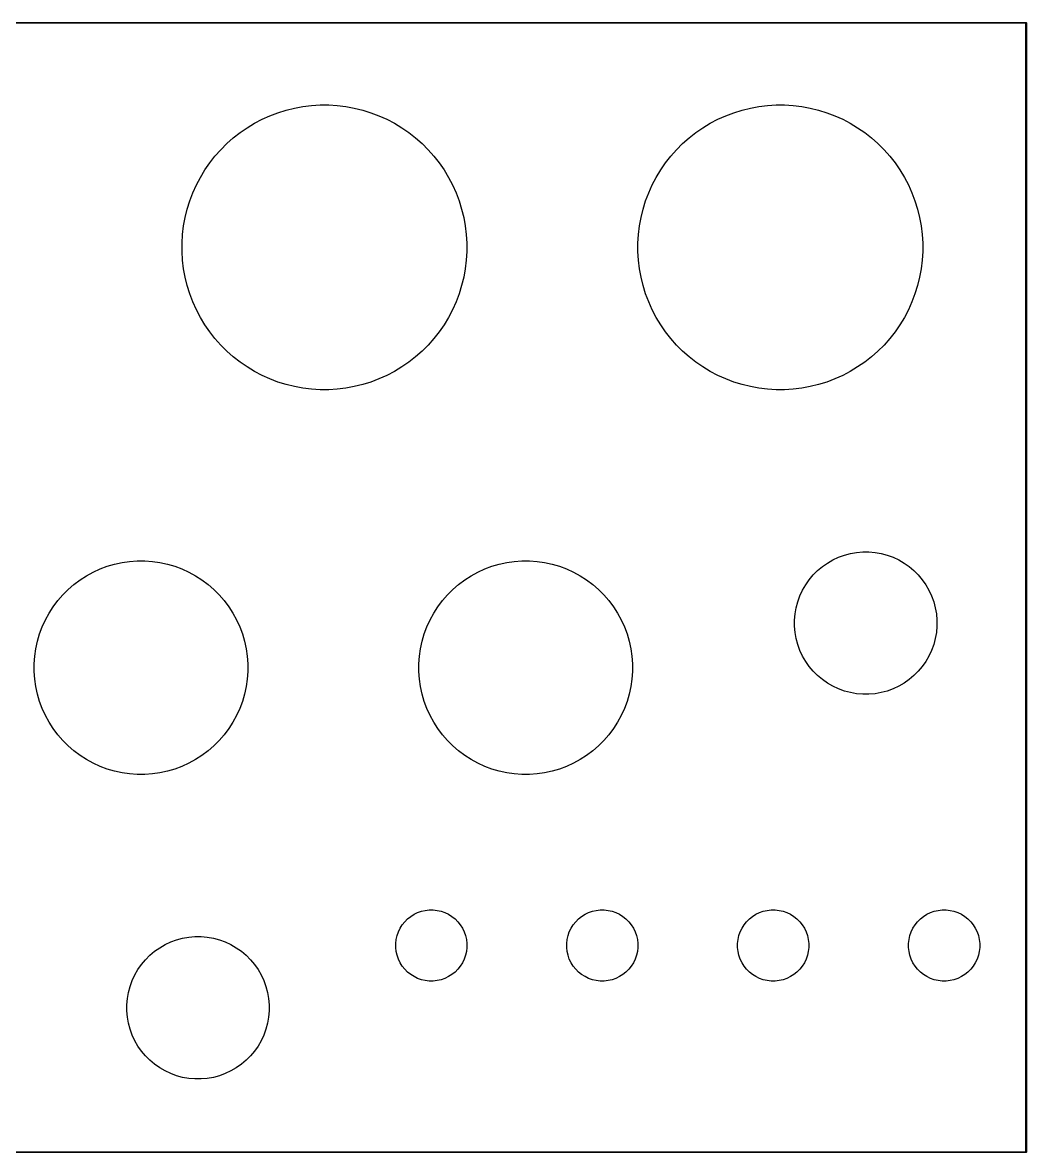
# Model space of a CAD drawing. Header units: millimetres. Extents: x 35 to 165, y -140 to -60.
# Drawn here: x 94.8 to 165.3, y -139.7 to -60.3 of the extents above; entities that cross this region are included whole.
import ezdxf

# ---------------------------------------------------------------- set-up
doc = ezdxf.new("R2010")
doc.units = ezdxf.units.MM
doc.layers.add('B.Mask', color=4, linetype='CONTINUOUS', true_color=0x02ffee)
doc.layers.add('Edge.Cuts', color=254, linetype='CONTINUOUS', true_color=0xd0d2cd)

msp = doc.modelspace()

# ---------------------------------------------------------------- linework, layer by layer
at = {"layer": 'B.Mask', "linetype": 'CONTINUOUS'}
for p, q in [((112.737972, -66.672002), (113.314681, -66.492292)), ((113.314681, -66.492292), (113.901189, -66.347731)), ((113.901189, -66.347731), (114.495355, -66.238846)), ((114.495355, -66.238846), (115.095011, -66.166034)), ((115.095011, -66.166034), (115.69797, -66.129562)), ((115.69797, -66.129562), (116.30203, -66.129562)), ((116.30203, -66.129562), (116.904989, -66.166034)), ((116.904989, -66.166034), (117.504645, -66.238846)), ((117.504645, -66.238846), (118.098811, -66.347731)), ((118.098811, -66.347731), (118.685319, -66.492292)), ((118.685319, -66.492292), (119.262028, -66.672002)), ((144.737972, -66.672002), (145.314681, -66.492292)), ((145.314681, -66.492292), (145.901189, -66.347731)), ((145.901189, -66.347731), (146.495355, -66.238846)), ((146.495355, -66.238846), (147.095011, -66.166034)), ((147.095011, -66.166034), (147.69797, -66.129562)), ((147.69797, -66.129562), (148.30203, -66.129562)), ((148.30203, -66.129562), (148.904989, -66.166034)), ((148.904989, -66.166034), (149.504645, -66.238846)), ((149.504645, -66.238846), (150.098811, -66.347731)), ((150.098811, -66.347731), (150.685319, -66.492292)), ((150.685319, -66.492292), (151.262028, -66.672002)), ((111.087454, -67.41484), (111.622323, -67.134119)), ((111.622323, -67.134119), (112.173166, -66.886205)), ((112.173166, -66.886205), (112.737972, -66.672002)), ((119.262028, -66.672002), (119.826834, -66.886205)), ((119.826834, -66.886205), (120.377677, -67.134119)), ((120.377677, -67.134119), (120.912546, -67.41484)), ((143.087454, -67.41484), (143.622323, -67.134119)), ((143.622323, -67.134119), (144.173166, -66.886205)), ((144.173166, -66.886205), (144.737972, -66.672002)), ((151.262028, -66.672002), (151.826834, -66.886205)), ((151.826834, -66.886205), (152.377677, -67.134119)), ((152.377677, -67.134119), (152.912546, -67.41484)), ((109.597872, -68.443024), (110.073378, -68.070489)), ((110.073378, -68.070489), (110.57051, -67.727343)), ((110.57051, -67.727343), (111.087454, -67.41484)), ((120.912546, -67.41484), (121.42949, -67.727343)), ((121.42949, -67.727343), (121.926622, -68.070489)), ((121.926622, -68.070489), (122.402128, -68.443024)), ((141.597872, -68.443024), (142.073378, -68.070489)), ((142.073378, -68.070489), (142.57051, -67.727343)), ((142.57051, -67.727343), (143.087454, -67.41484)), ((152.912546, -67.41484), (153.42949, -67.727343)), ((153.42949, -67.727343), (153.926622, -68.070489)), ((153.926622, -68.070489), (154.402128, -68.443024)), ((108.71859, -69.270726), (109.145726, -68.84359)), ((109.145726, -68.84359), (109.597872, -68.443024)), ((122.402128, -68.443024), (122.854274, -68.84359)), ((122.854274, -68.84359), (123.28141, -69.270726)), ((140.71859, -69.270726), (141.145726, -68.84359)), ((141.145726, -68.84359), (141.597872, -68.443024)), ((154.402128, -68.443024), (154.854274, -68.84359)), ((154.854274, -68.84359), (155.28141, -69.270726)), ((107.945489, -70.198378), (108.318024, -69.722872)), ((108.318024, -69.722872), (108.71859, -69.270726)), ((123.28141, -69.270726), (123.681976, -69.722872)), ((123.681976, -69.722872), (124.054511, -70.198378)), ((139.945489, -70.198378), (140.318024, -69.722872)), ((140.318024, -69.722872), (140.71859, -69.270726)), ((155.28141, -69.270726), (155.681976, -69.722872)), ((155.681976, -69.722872), (156.054511, -70.198378)), ((107.602343, -70.69551), (107.945489, -70.198378)), ((124.054511, -70.198378), (124.397657, -70.69551)), ((139.602343, -70.69551), (139.945489, -70.198378)), ((156.054511, -70.198378), (156.397657, -70.69551)), ((107.009119, -71.747323), (107.28984, -71.212454)), ((107.28984, -71.212454), (107.602343, -70.69551)), ((124.397657, -70.69551), (124.71016, -71.212454)), ((124.71016, -71.212454), (124.990881, -71.747323)), ((139.009119, -71.747323), (139.28984, -71.212454)), ((139.28984, -71.212454), (139.602343, -70.69551)), ((156.397657, -70.69551), (156.71016, -71.212454)), ((156.71016, -71.212454), (156.990881, -71.747323)), ((106.761205, -72.298166), (107.009119, -71.747323)), ((124.990881, -71.747323), (125.238795, -72.298166)), ((138.761205, -72.298166), (139.009119, -71.747323)), ((156.990881, -71.747323), (157.238795, -72.298166)), ((106.367292, -73.439681), (106.547002, -72.862972)), ((106.547002, -72.862972), (106.761205, -72.298166)), ((125.238795, -72.298166), (125.452998, -72.862972)), ((125.452998, -72.862972), (125.632708, -73.439681)), ((138.367292, -73.439681), (138.547002, -72.862972)), ((138.547002, -72.862972), (138.761205, -72.298166)), ((157.238795, -72.298166), (157.452998, -72.862972)), ((157.452998, -72.862972), (157.632708, -73.439681)), ((106.222731, -74.026189), (106.367292, -73.439681)), ((125.632708, -73.439681), (125.777269, -74.026189)), ((138.222731, -74.026189), (138.367292, -73.439681)), ((157.632708, -73.439681), (157.777269, -74.026189)), ((106.113846, -74.620355), (106.222731, -74.026189)), ((125.777269, -74.026189), (125.886154, -74.620355)), ((138.113846, -74.620355), (138.222731, -74.026189)), ((157.777269, -74.026189), (157.886154, -74.620355)), ((106.004562, -75.82297), (106.041034, -75.220011)), ((106.041034, -75.220011), (106.113846, -74.620355)), ((125.886154, -74.620355), (125.958966, -75.220011)), ((125.958966, -75.220011), (125.995438, -75.82297)), ((138.004562, -75.82297), (138.041034, -75.220011)), ((138.041034, -75.220011), (138.113846, -74.620355)), ((157.886154, -74.620355), (157.958966, -75.220011)), ((157.958966, -75.220011), (157.995438, -75.82297)), ((106.004562, -76.42703), (106.004562, -75.82297)), ((125.995438, -75.82297), (125.995438, -76.42703)), ((138.004562, -76.42703), (138.004562, -75.82297)), ((157.995438, -75.82297), (157.995438, -76.42703)), ((106.041034, -77.029989), (106.004562, -76.42703)), ((125.995438, -76.42703), (125.958966, -77.029989)), ((138.041034, -77.029989), (138.004562, -76.42703)), ((157.995438, -76.42703), (157.958966, -77.029989)), ((106.113846, -77.629645), (106.041034, -77.029989)), ((106.222731, -78.223811), (106.113846, -77.629645)), ((125.886154, -77.629645), (125.777269, -78.223811)), ((125.958966, -77.029989), (125.886154, -77.629645)), ((138.113846, -77.629645), (138.041034, -77.029989)), ((138.222731, -78.223811), (138.113846, -77.629645)), ((157.886154, -77.629645), (157.777269, -78.223811)), ((157.958966, -77.029989), (157.886154, -77.629645)), ((106.367292, -78.810319), (106.222731, -78.223811)), ((125.777269, -78.223811), (125.632708, -78.810319)), ((138.367292, -78.810319), (138.222731, -78.223811)), ((157.777269, -78.223811), (157.632708, -78.810319)), ((106.547002, -79.387028), (106.367292, -78.810319)), ((125.632708, -78.810319), (125.452998, -79.387028)), ((138.547002, -79.387028), (138.367292, -78.810319)), ((157.632708, -78.810319), (157.452998, -79.387028)), ((106.761205, -79.951834), (106.547002, -79.387028)), ((107.009119, -80.502677), (106.761205, -79.951834)), ((125.238795, -79.951834), (124.990881, -80.502677)), ((125.452998, -79.387028), (125.238795, -79.951834)), ((138.761205, -79.951834), (138.547002, -79.387028)), ((139.009119, -80.502677), (138.761205, -79.951834)), ((157.238795, -79.951834), (156.990881, -80.502677)), ((157.452998, -79.387028), (157.238795, -79.951834)), ((107.28984, -81.037546), (107.009119, -80.502677)), ((124.990881, -80.502677), (124.71016, -81.037546)), ((139.28984, -81.037546), (139.009119, -80.502677)), ((156.990881, -80.502677), (156.71016, -81.037546)), ((107.602343, -81.55449), (107.28984, -81.037546)), ((107.945489, -82.051622), (107.602343, -81.55449)), ((124.397657, -81.55449), (124.054511, -82.051622)), ((124.71016, -81.037546), (124.397657, -81.55449)), ((139.602343, -81.55449), (139.28984, -81.037546)), ((139.945489, -82.051622), (139.602343, -81.55449)), ((156.397657, -81.55449), (156.054511, -82.051622)), ((156.71016, -81.037546), (156.397657, -81.55449)), ((108.318024, -82.527128), (107.945489, -82.051622)), ((124.054511, -82.051622), (123.681976, -82.527128)), ((140.318024, -82.527128), (139.945489, -82.051622)), ((156.054511, -82.051622), (155.681976, -82.527128)), ((108.71859, -82.979274), (108.318024, -82.527128)), ((109.145726, -83.40641), (108.71859, -82.979274)), ((123.28141, -82.979274), (122.854274, -83.40641)), ((123.681976, -82.527128), (123.28141, -82.979274)), ((140.71859, -82.979274), (140.318024, -82.527128)), ((141.145726, -83.40641), (140.71859, -82.979274)), ((155.28141, -82.979274), (154.854274, -83.40641)), ((155.681976, -82.527128), (155.28141, -82.979274)), ((109.597872, -83.806976), (109.145726, -83.40641)), ((110.073378, -84.179511), (109.597872, -83.806976)), ((122.402128, -83.806976), (121.926622, -84.179511)), ((122.854274, -83.40641), (122.402128, -83.806976)), ((141.597872, -83.806976), (141.145726, -83.40641)), ((142.073378, -84.179511), (141.597872, -83.806976)), ((154.402128, -83.806976), (153.926622, -84.179511)), ((154.854274, -83.40641), (154.402128, -83.806976)), ((110.57051, -84.522657), (110.073378, -84.179511)), ((111.087454, -84.83516), (110.57051, -84.522657)), ((111.622323, -85.115881), (111.087454, -84.83516)), ((120.912546, -84.83516), (120.377677, -85.115881)), ((121.42949, -84.522657), (120.912546, -84.83516)), ((121.926622, -84.179511), (121.42949, -84.522657)), ((142.57051, -84.522657), (142.073378, -84.179511)), ((143.087454, -84.83516), (142.57051, -84.522657)), ((143.622323, -85.115881), (143.087454, -84.83516)), ((152.912546, -84.83516), (152.377677, -85.115881)), ((153.42949, -84.522657), (152.912546, -84.83516)), ((153.926622, -84.179511), (153.42949, -84.522657)), ((112.173166, -85.363795), (111.622323, -85.115881)), ((112.737972, -85.577998), (112.173166, -85.363795)), ((113.314681, -85.757708), (112.737972, -85.577998)), ((119.262028, -85.577998), (118.685319, -85.757708)), ((119.826834, -85.363795), (119.262028, -85.577998)), ((120.377677, -85.115881), (119.826834, -85.363795)), ((144.173166, -85.363795), (143.622323, -85.115881)), ((144.737972, -85.577998), (144.173166, -85.363795)), ((145.314681, -85.757708), (144.737972, -85.577998)), ((151.262028, -85.577998), (150.685319, -85.757708)), ((151.826834, -85.363795), (151.262028, -85.577998)), ((152.377677, -85.115881), (151.826834, -85.363795)), ((113.901189, -85.902269), (113.314681, -85.757708)), ((114.495355, -86.011154), (113.901189, -85.902269)), ((115.095011, -86.083966), (114.495355, -86.011154)), ((115.69797, -86.120438), (115.095011, -86.083966)), ((116.30203, -86.120438), (115.69797, -86.120438)), ((116.904989, -86.083966), (116.30203, -86.120438)), ((117.504645, -86.011154), (116.904989, -86.083966)), ((118.098811, -85.902269), (117.504645, -86.011154)), ((118.685319, -85.757708), (118.098811, -85.902269)), ((145.901189, -85.902269), (145.314681, -85.757708)), ((146.495355, -86.011154), (145.901189, -85.902269)), ((147.095011, -86.083966), (146.495355, -86.011154)), ((147.69797, -86.120438), (147.095011, -86.083966)), ((148.30203, -86.120438), (147.69797, -86.120438)), ((148.904989, -86.083966), (148.30203, -86.120438)), ((149.504645, -86.011154), (148.904989, -86.083966)), ((150.098811, -85.902269), (149.504645, -86.011154)), ((150.685319, -85.757708), (150.098811, -85.902269)), ((153.347369, -97.542776), (153.781903, -97.504759)), ((153.781903, -97.504759), (154.218097, -97.504759)), ((154.218097, -97.504759), (154.652631, -97.542776)), ((101.270201, -98.35797), (101.793351, -98.244166)), ((101.793351, -98.244166), (102.323287, -98.167973)), ((102.323287, -98.167973), (102.857307, -98.129779)), ((102.857307, -98.129779), (103.392693, -98.129779)), ((103.392693, -98.129779), (103.926713, -98.167973)), ((103.926713, -98.167973), (104.456649, -98.244166)), ((104.456649, -98.244166), (104.979799, -98.35797)), ((128.270201, -98.35797), (128.793351, -98.244166)), ((128.793351, -98.244166), (129.323287, -98.167973)), ((129.323287, -98.167973), (129.857307, -98.129779)), ((129.857307, -98.129779), (130.392693, -98.129779)), ((130.392693, -98.129779), (130.926713, -98.167973)), ((130.926713, -98.167973), (131.456649, -98.244166)), ((131.456649, -98.244166), (131.979799, -98.35797)), ((150.956193, -98.533233), (151.313502, -98.283043)), ((151.313502, -98.283043), (151.691257, -98.064946)), ((151.691257, -98.064946), (152.086583, -97.880602)), ((152.086583, -97.880602), (152.496471, -97.731415)), ((152.496471, -97.731415), (152.917802, -97.61852)), ((152.917802, -97.61852), (153.347369, -97.542776)), ((154.652631, -97.542776), (155.082198, -97.61852)), ((155.082198, -97.61852), (155.503529, -97.731415)), ((155.503529, -97.731415), (155.913417, -97.880602)), ((155.913417, -97.880602), (156.308743, -98.064946)), ((156.308743, -98.064946), (156.686498, -98.283043)), ((156.686498, -98.283043), (157.043807, -98.533233)), ((99.297975, -99.174893), (99.767871, -98.91831)), ((99.767871, -98.91831), (100.254874, -98.695904)), ((100.254874, -98.695904), (100.756503, -98.508806)), ((100.756503, -98.508806), (101.270201, -98.35797)), ((104.979799, -98.35797), (105.493497, -98.508806)), ((105.493497, -98.508806), (105.995126, -98.695904)), ((105.995126, -98.695904), (106.482129, -98.91831)), ((106.482129, -98.91831), (106.952025, -99.174893)), ((126.297975, -99.174893), (126.767871, -98.91831)), ((126.767871, -98.91831), (127.254874, -98.695904)), ((127.254874, -98.695904), (127.756503, -98.508806)), ((127.756503, -98.508806), (128.270201, -98.35797)), ((131.979799, -98.35797), (132.493497, -98.508806)), ((132.493497, -98.508806), (132.995126, -98.695904)), ((132.995126, -98.695904), (133.482129, -98.91831)), ((133.482129, -98.91831), (133.952025, -99.174893)), ((150.033233, -99.456193), (150.313613, -99.122049)), ((150.313613, -99.122049), (150.622049, -98.813613)), ((150.622049, -98.813613), (150.956193, -98.533233)), ((157.043807, -98.533233), (157.377951, -98.813613)), ((157.377951, -98.813613), (157.686387, -99.122049)), ((157.686387, -99.122049), (157.966767, -99.456193)), ((98.014365, -100.135791), (98.418982, -99.785188)), ((98.418982, -99.785188), (98.84758, -99.464344)), ((98.84758, -99.464344), (99.297975, -99.174893)), ((106.952025, -99.174893), (107.40242, -99.464344)), ((107.40242, -99.464344), (107.831018, -99.785188)), ((107.831018, -99.785188), (108.235635, -100.135791)), ((125.014365, -100.135791), (125.418982, -99.785188)), ((125.418982, -99.785188), (125.84758, -99.464344)), ((125.84758, -99.464344), (126.297975, -99.174893)), ((133.952025, -99.174893), (134.40242, -99.464344)), ((134.40242, -99.464344), (134.831018, -99.785188)), ((134.831018, -99.785188), (135.235635, -100.135791)), ((149.564946, -100.191257), (149.783043, -99.813502)), ((149.783043, -99.813502), (150.033233, -99.456193)), ((157.966767, -99.456193), (158.216957, -99.813502)), ((158.216957, -99.813502), (158.435054, -100.191257)), ((97.285188, -100.918982), (97.635791, -100.514365)), ((97.635791, -100.514365), (98.014365, -100.135791)), ((108.235635, -100.135791), (108.614209, -100.514365)), ((108.614209, -100.514365), (108.964812, -100.918982)), ((124.285188, -100.918982), (124.635791, -100.514365)), ((124.635791, -100.514365), (125.014365, -100.135791)), ((135.235635, -100.135791), (135.614209, -100.514365)), ((135.614209, -100.514365), (135.964812, -100.918982)), ((149.231415, -100.996471), (149.380602, -100.586583)), ((149.380602, -100.586583), (149.564946, -100.191257)), ((158.435054, -100.191257), (158.619398, -100.586583)), ((158.619398, -100.586583), (158.768585, -100.996471)), ((96.674893, -101.797975), (96.964344, -101.34758)), ((96.964344, -101.34758), (97.285188, -100.918982)), ((108.964812, -100.918982), (109.285656, -101.34758)), ((109.285656, -101.34758), (109.575107, -101.797975)), ((123.674893, -101.797975), (123.964344, -101.34758)), ((123.964344, -101.34758), (124.285188, -100.918982)), ((135.964812, -100.918982), (136.285656, -101.34758)), ((136.285656, -101.34758), (136.575107, -101.797975)), ((149.042776, -101.847369), (149.11852, -101.417802)), ((149.11852, -101.417802), (149.231415, -100.996471)), ((158.768585, -100.996471), (158.88148, -101.417802)), ((158.88148, -101.417802), (158.957224, -101.847369)), ((96.195904, -102.754874), (96.41831, -102.267871)), ((96.41831, -102.267871), (96.674893, -101.797975)), ((109.575107, -101.797975), (109.83169, -102.267871)), ((109.83169, -102.267871), (110.054096, -102.754874)), ((123.195904, -102.754874), (123.41831, -102.267871)), ((123.41831, -102.267871), (123.674893, -101.797975)), ((136.575107, -101.797975), (136.83169, -102.267871)), ((136.83169, -102.267871), (137.054096, -102.754874)), ((149.004759, -102.281903), (149.042776, -101.847369)), ((149.004759, -102.718097), (149.004759, -102.281903)), ((158.957224, -101.847369), (158.995241, -102.281903)), ((158.995241, -102.281903), (158.995241, -102.718097)), ((96.008806, -103.256503), (96.195904, -102.754874)), ((110.054096, -102.754874), (110.241194, -103.256503)), ((123.008806, -103.256503), (123.195904, -102.754874)), ((137.054096, -102.754874), (137.241194, -103.256503)), ((149.042776, -103.152631), (149.004759, -102.718097)), ((158.995241, -102.718097), (158.957224, -103.152631)), ((95.744166, -104.293351), (95.85797, -103.770201)), ((95.85797, -103.770201), (96.008806, -103.256503)), ((110.241194, -103.256503), (110.39203, -103.770201)), ((110.39203, -103.770201), (110.505834, -104.293351)), ((122.744166, -104.293351), (122.85797, -103.770201)), ((122.85797, -103.770201), (123.008806, -103.256503)), ((137.241194, -103.256503), (137.39203, -103.770201)), ((137.39203, -103.770201), (137.505834, -104.293351)), ((149.11852, -103.582198), (149.042776, -103.152631)), ((149.231415, -104.003529), (149.11852, -103.582198)), ((158.88148, -103.582198), (158.768585, -104.003529)), ((158.957224, -103.152631), (158.88148, -103.582198)), ((95.667973, -104.823287), (95.744166, -104.293351)), ((110.505834, -104.293351), (110.582027, -104.823287)), ((122.667973, -104.823287), (122.744166, -104.293351)), ((137.505834, -104.293351), (137.582027, -104.823287)), ((149.380602, -104.413417), (149.231415, -104.003529)), ((149.564946, -104.808743), (149.380602, -104.413417)), ((158.619398, -104.413417), (158.435054, -104.808743)), ((158.768585, -104.003529), (158.619398, -104.413417)), ((95.629779, -105.357307), (95.667973, -104.823287)), ((95.629779, -105.892693), (95.629779, -105.357307)), ((110.582027, -104.823287), (110.620221, -105.357307)), ((110.620221, -105.357307), (110.620221, -105.892693)), ((122.629779, -105.357307), (122.667973, -104.823287)), ((122.629779, -105.892693), (122.629779, -105.357307)), ((137.582027, -104.823287), (137.620221, -105.357307)), ((137.620221, -105.357307), (137.620221, -105.892693)), ((149.783043, -105.186498), (149.564946, -104.808743)), ((150.033233, -105.543807), (149.783043, -105.186498)), ((158.216957, -105.186498), (157.966767, -105.543807)), ((158.435054, -104.808743), (158.216957, -105.186498)), ((95.667973, -106.426713), (95.629779, -105.892693)), ((110.620221, -105.892693), (110.582027, -106.426713)), ((122.667973, -106.426713), (122.629779, -105.892693)), ((137.620221, -105.892693), (137.582027, -106.426713)), ((150.313613, -105.877951), (150.033233, -105.543807)), ((150.622049, -106.186387), (150.313613, -105.877951)), ((150.956193, -106.466767), (150.622049, -106.186387)), ((157.377951, -106.186387), (157.043807, -106.466767)), ((157.686387, -105.877951), (157.377951, -106.186387)), ((157.966767, -105.543807), (157.686387, -105.877951)), ((95.744166, -106.956649), (95.667973, -106.426713)), ((95.85797, -107.479799), (95.744166, -106.956649)), ((110.505834, -106.956649), (110.39203, -107.479799)), ((110.582027, -106.426713), (110.505834, -106.956649)), ((122.744166, -106.956649), (122.667973, -106.426713)), ((122.85797, -107.479799), (122.744166, -106.956649)), ((137.505834, -106.956649), (137.39203, -107.479799)), ((137.582027, -106.426713), (137.505834, -106.956649)), ((151.313502, -106.716957), (150.956193, -106.466767)), ((151.691257, -106.935054), (151.313502, -106.716957)), ((152.086583, -107.119398), (151.691257, -106.935054)), ((156.308743, -106.935054), (155.913417, -107.119398)), ((156.686498, -106.716957), (156.308743, -106.935054)), ((157.043807, -106.466767), (156.686498, -106.716957)), ((96.008806, -107.993497), (95.85797, -107.479799)), ((110.39203, -107.479799), (110.241194, -107.993497)), ((123.008806, -107.993497), (122.85797, -107.479799)), ((137.39203, -107.479799), (137.241194, -107.993497)), ((152.496471, -107.268585), (152.086583, -107.119398)), ((152.917802, -107.38148), (152.496471, -107.268585)), ((153.347369, -107.457224), (152.917802, -107.38148)), ((153.781903, -107.495241), (153.347369, -107.457224)), ((154.218097, -107.495241), (153.781903, -107.495241)), ((154.652631, -107.457224), (154.218097, -107.495241)), ((155.082198, -107.38148), (154.652631, -107.457224)), ((155.503529, -107.268585), (155.082198, -107.38148)), ((155.913417, -107.119398), (155.503529, -107.268585)), ((96.195904, -108.495126), (96.008806, -107.993497)), ((96.41831, -108.982129), (96.195904, -108.495126)), ((110.054096, -108.495126), (109.83169, -108.982129)), ((110.241194, -107.993497), (110.054096, -108.495126)), ((123.195904, -108.495126), (123.008806, -107.993497)), ((123.41831, -108.982129), (123.195904, -108.495126)), ((137.054096, -108.495126), (136.83169, -108.982129)), ((137.241194, -107.993497), (137.054096, -108.495126)), ((96.674893, -109.452025), (96.41831, -108.982129)), ((109.83169, -108.982129), (109.575107, -109.452025)), ((123.674893, -109.452025), (123.41831, -108.982129)), ((136.83169, -108.982129), (136.575107, -109.452025)), ((96.964344, -109.90242), (96.674893, -109.452025)), ((97.285188, -110.331018), (96.964344, -109.90242)), ((109.285656, -109.90242), (108.964812, -110.331018)), ((109.575107, -109.452025), (109.285656, -109.90242)), ((123.964344, -109.90242), (123.674893, -109.452025)), ((124.285188, -110.331018), (123.964344, -109.90242)), ((136.285656, -109.90242), (135.964812, -110.331018)), ((136.575107, -109.452025), (136.285656, -109.90242)), ((97.635791, -110.735635), (97.285188, -110.331018)), ((98.014365, -111.114209), (97.635791, -110.735635)), ((108.614209, -110.735635), (108.235635, -111.114209)), ((108.964812, -110.331018), (108.614209, -110.735635)), ((124.635791, -110.735635), (124.285188, -110.331018)), ((125.014365, -111.114209), (124.635791, -110.735635)), ((135.614209, -110.735635), (135.235635, -111.114209)), ((135.964812, -110.331018), (135.614209, -110.735635)), ((98.418982, -111.464812), (98.014365, -111.114209)), ((98.84758, -111.785656), (98.418982, -111.464812)), ((99.297975, -112.075107), (98.84758, -111.785656)), ((107.40242, -111.785656), (106.952025, -112.075107)), ((107.831018, -111.464812), (107.40242, -111.785656)), ((108.235635, -111.114209), (107.831018, -111.464812)), ((125.418982, -111.464812), (125.014365, -111.114209)), ((125.84758, -111.785656), (125.418982, -111.464812)), ((126.297975, -112.075107), (125.84758, -111.785656)), ((134.40242, -111.785656), (133.952025, -112.075107)), ((134.831018, -111.464812), (134.40242, -111.785656)), ((135.235635, -111.114209), (134.831018, -111.464812)), ((99.767871, -112.33169), (99.297975, -112.075107)), ((100.254874, -112.554096), (99.767871, -112.33169)), ((100.756503, -112.741194), (100.254874, -112.554096)), ((105.995126, -112.554096), (105.493497, -112.741194)), ((106.482129, -112.33169), (105.995126, -112.554096)), ((106.952025, -112.075107), (106.482129, -112.33169)), ((126.767871, -112.33169), (126.297975, -112.075107)), ((127.254874, -112.554096), (126.767871, -112.33169)), ((127.756503, -112.741194), (127.254874, -112.554096)), ((132.995126, -112.554096), (132.493497, -112.741194)), ((133.482129, -112.33169), (132.995126, -112.554096)), ((133.952025, -112.075107), (133.482129, -112.33169)), ((101.270201, -112.89203), (100.756503, -112.741194)), ((101.793351, -113.005834), (101.270201, -112.89203)), ((102.323287, -113.082027), (101.793351, -113.005834)), ((102.857307, -113.120221), (102.323287, -113.082027)), ((103.392693, -113.120221), (102.857307, -113.120221)), ((103.926713, -113.082027), (103.392693, -113.120221)), ((104.456649, -113.005834), (103.926713, -113.082027)), ((104.979799, -112.89203), (104.456649, -113.005834)), ((105.493497, -112.741194), (104.979799, -112.89203)), ((128.270201, -112.89203), (127.756503, -112.741194)), ((128.793351, -113.005834), (128.270201, -112.89203)), ((129.323287, -113.082027), (128.793351, -113.005834)), ((129.857307, -113.120221), (129.323287, -113.082027)), ((130.392693, -113.120221), (129.857307, -113.120221)), ((130.926713, -113.082027), (130.392693, -113.120221)), ((131.456649, -113.005834), (130.926713, -113.082027)), ((131.979799, -112.89203), (131.456649, -113.005834)), ((132.493497, -112.741194), (131.979799, -112.89203)), ((122.290703, -122.936941), (122.543291, -122.815301)), ((122.543291, -122.815301), (122.807911, -122.722707)), ((122.807911, -122.722707), (123.081234, -122.660322)), ((123.081234, -122.660322), (123.359824, -122.628933)), ((123.359824, -122.628933), (123.640176, -122.628933)), ((123.640176, -122.628933), (123.918766, -122.660322)), ((123.918766, -122.660322), (124.192089, -122.722707)), ((124.192089, -122.722707), (124.456709, -122.815301)), ((124.456709, -122.815301), (124.709297, -122.936941)), ((134.290703, -122.936941), (134.543291, -122.815301)), ((134.543291, -122.815301), (134.807911, -122.722707)), ((134.807911, -122.722707), (135.081234, -122.660322)), ((135.081234, -122.660322), (135.359824, -122.628933)), ((135.359824, -122.628933), (135.640176, -122.628933)), ((135.640176, -122.628933), (135.918766, -122.660322)), ((135.918766, -122.660322), (136.192089, -122.722707)), ((136.192089, -122.722707), (136.456709, -122.815301)), ((136.456709, -122.815301), (136.709297, -122.936941)), ((146.290703, -122.936941), (146.543291, -122.815301)), ((146.543291, -122.815301), (146.807911, -122.722707)), ((146.807911, -122.722707), (147.081234, -122.660322)), ((147.081234, -122.660322), (147.359824, -122.628933)), ((147.359824, -122.628933), (147.640176, -122.628933)), ((147.640176, -122.628933), (147.918766, -122.660322)), ((147.918766, -122.660322), (148.192089, -122.722707)), ((148.192089, -122.722707), (148.456709, -122.815301)), ((148.456709, -122.815301), (148.709297, -122.936941)), ((158.290703, -122.936941), (158.543291, -122.815301)), ((158.543291, -122.815301), (158.807911, -122.722707)), ((158.807911, -122.722707), (159.081234, -122.660322)), ((159.081234, -122.660322), (159.359824, -122.628933)), ((159.359824, -122.628933), (159.640176, -122.628933)), ((159.640176, -122.628933), (159.918766, -122.660322)), ((159.918766, -122.660322), (160.192089, -122.722707)), ((160.192089, -122.722707), (160.456709, -122.815301)), ((160.456709, -122.815301), (160.709297, -122.936941)), ((121.311941, -123.915703), (121.461098, -123.678322)), ((121.461098, -123.678322), (121.635895, -123.459134)), ((121.635895, -123.459134), (121.834134, -123.260895)), ((121.834134, -123.260895), (122.053322, -123.086098)), ((122.053322, -123.086098), (122.290703, -122.936941)), ((124.709297, -122.936941), (124.946678, -123.086098)), ((124.946678, -123.086098), (125.165866, -123.260895)), ((125.165866, -123.260895), (125.364105, -123.459134)), ((125.364105, -123.459134), (125.538902, -123.678322)), ((125.538902, -123.678322), (125.688059, -123.915703)), ((133.311941, -123.915703), (133.461098, -123.678322)), ((133.461098, -123.678322), (133.635895, -123.459134)), ((133.635895, -123.459134), (133.834134, -123.260895)), ((133.834134, -123.260895), (134.053322, -123.086098)), ((134.053322, -123.086098), (134.290703, -122.936941)), ((136.709297, -122.936941), (136.946678, -123.086098)), ((136.946678, -123.086098), (137.165866, -123.260895)), ((137.165866, -123.260895), (137.364105, -123.459134)), ((137.364105, -123.459134), (137.538902, -123.678322)), ((137.538902, -123.678322), (137.688059, -123.915703)), ((145.311941, -123.915703), (145.461098, -123.678322)), ((145.461098, -123.678322), (145.635895, -123.459134)), ((145.635895, -123.459134), (145.834134, -123.260895)), ((145.834134, -123.260895), (146.053322, -123.086098)), ((146.053322, -123.086098), (146.290703, -122.936941)), ((148.709297, -122.936941), (148.946678, -123.086098)), ((148.946678, -123.086098), (149.165866, -123.260895)), ((149.165866, -123.260895), (149.364105, -123.459134)), ((149.364105, -123.459134), (149.538902, -123.678322)), ((149.538902, -123.678322), (149.688059, -123.915703)), ((157.311941, -123.915703), (157.461098, -123.678322)), ((157.461098, -123.678322), (157.635895, -123.459134)), ((157.635895, -123.459134), (157.834134, -123.260895)), ((157.834134, -123.260895), (158.053322, -123.086098)), ((158.053322, -123.086098), (158.290703, -122.936941)), ((160.709297, -122.936941), (160.946678, -123.086098)), ((160.946678, -123.086098), (161.165866, -123.260895)), ((161.165866, -123.260895), (161.364105, -123.459134)), ((161.364105, -123.459134), (161.538902, -123.678322)), ((161.538902, -123.678322), (161.688059, -123.915703)), ((121.035322, -124.706234), (121.097707, -124.432911)), ((121.097707, -124.432911), (121.190301, -124.168291)), ((121.190301, -124.168291), (121.311941, -123.915703)), ((125.688059, -123.915703), (125.809699, -124.168291)), ((125.809699, -124.168291), (125.902293, -124.432911)), ((125.902293, -124.432911), (125.964678, -124.706234)), ((133.035322, -124.706234), (133.097707, -124.432911)), ((133.097707, -124.432911), (133.190301, -124.168291)), ((133.190301, -124.168291), (133.311941, -123.915703)), ((137.688059, -123.915703), (137.809699, -124.168291)), ((137.809699, -124.168291), (137.902293, -124.432911)), ((137.902293, -124.432911), (137.964678, -124.706234)), ((145.035322, -124.706234), (145.097707, -124.432911)), ((145.097707, -124.432911), (145.190301, -124.168291)), ((145.190301, -124.168291), (145.311941, -123.915703)), ((149.688059, -123.915703), (149.809699, -124.168291)), ((149.809699, -124.168291), (149.902293, -124.432911)), ((149.902293, -124.432911), (149.964678, -124.706234)), ((157.035322, -124.706234), (157.097707, -124.432911)), ((157.097707, -124.432911), (157.190301, -124.168291)), ((157.190301, -124.168291), (157.311941, -123.915703)), ((161.688059, -123.915703), (161.809699, -124.168291)), ((161.809699, -124.168291), (161.902293, -124.432911)), ((161.902293, -124.432911), (161.964678, -124.706234)), ((104.081193, -125.533233), (104.438502, -125.283043)), ((104.438502, -125.283043), (104.816257, -125.064946)), ((104.816257, -125.064946), (105.211583, -124.880602)), ((105.211583, -124.880602), (105.621471, -124.731415)), ((105.621471, -124.731415), (106.042802, -124.61852)), ((106.042802, -124.61852), (106.472369, -124.542776)), ((106.472369, -124.542776), (106.906903, -124.504759)), ((106.906903, -124.504759), (107.343097, -124.504759)), ((107.343097, -124.504759), (107.777631, -124.542776)), ((107.777631, -124.542776), (108.207198, -124.61852)), ((108.207198, -124.61852), (108.628529, -124.731415)), ((108.628529, -124.731415), (109.038417, -124.880602)), ((109.038417, -124.880602), (109.433743, -125.064946)), ((109.433743, -125.064946), (109.811498, -125.283043)), ((109.811498, -125.283043), (110.168807, -125.533233)), ((121.003933, -124.984824), (121.035322, -124.706234)), ((121.003933, -125.265176), (121.003933, -124.984824)), ((121.035322, -125.543766), (121.003933, -125.265176)), ((125.964678, -124.706234), (125.996067, -124.984824)), ((125.996067, -125.265176), (125.964678, -125.543766)), ((125.996067, -124.984824), (125.996067, -125.265176)), ((133.003933, -124.984824), (133.035322, -124.706234)), ((133.003933, -125.265176), (133.003933, -124.984824)), ((133.035322, -125.543766), (133.003933, -125.265176)), ((137.964678, -124.706234), (137.996067, -124.984824)), ((137.996067, -125.265176), (137.964678, -125.543766)), ((137.996067, -124.984824), (137.996067, -125.265176)), ((145.003933, -124.984824), (145.035322, -124.706234)), ((145.003933, -125.265176), (145.003933, -124.984824)), ((145.035322, -125.543766), (145.003933, -125.265176)), ((149.964678, -124.706234), (149.996067, -124.984824)), ((149.996067, -125.265176), (149.964678, -125.543766)), ((149.996067, -124.984824), (149.996067, -125.265176)), ((157.003933, -124.984824), (157.035322, -124.706234)), ((157.003933, -125.265176), (157.003933, -124.984824)), ((157.035322, -125.543766), (157.003933, -125.265176)), ((161.964678, -124.706234), (161.996067, -124.984824)), ((161.996067, -125.265176), (161.964678, -125.543766)), ((161.996067, -124.984824), (161.996067, -125.265176)), ((103.438613, -126.122049), (103.747049, -125.813613)), ((103.747049, -125.813613), (104.081193, -125.533233)), ((110.168807, -125.533233), (110.502951, -125.813613)), ((110.502951, -125.813613), (110.811387, -126.122049)), ((121.097707, -125.817089), (121.035322, -125.543766)), ((121.190301, -126.081709), (121.097707, -125.817089)), ((121.311941, -126.334297), (121.190301, -126.081709)), ((125.809699, -126.081709), (125.688059, -126.334297)), ((125.902293, -125.817089), (125.809699, -126.081709)), ((125.964678, -125.543766), (125.902293, -125.817089)), ((133.097707, -125.817089), (133.035322, -125.543766)), ((133.190301, -126.081709), (133.097707, -125.817089)), ((133.311941, -126.334297), (133.190301, -126.081709)), ((137.809699, -126.081709), (137.688059, -126.334297)), ((137.902293, -125.817089), (137.809699, -126.081709)), ((137.964678, -125.543766), (137.902293, -125.817089)), ((145.097707, -125.817089), (145.035322, -125.543766)), ((145.190301, -126.081709), (145.097707, -125.817089)), ((145.311941, -126.334297), (145.190301, -126.081709)), ((149.809699, -126.081709), (149.688059, -126.334297)), ((149.902293, -125.817089), (149.809699, -126.081709)), ((149.964678, -125.543766), (149.902293, -125.817089)), ((157.097707, -125.817089), (157.035322, -125.543766)), ((157.190301, -126.081709), (157.097707, -125.817089)), ((157.311941, -126.334297), (157.190301, -126.081709)), ((161.809699, -126.081709), (161.688059, -126.334297)), ((161.902293, -125.817089), (161.809699, -126.081709)), ((161.964678, -125.543766), (161.902293, -125.817089)), ((102.689946, -127.191257), (102.908043, -126.813502)), ((102.908043, -126.813502), (103.158233, -126.456193)), ((103.158233, -126.456193), (103.438613, -126.122049)), ((110.811387, -126.122049), (111.091767, -126.456193)), ((111.091767, -126.456193), (111.341957, -126.813502)), ((111.341957, -126.813502), (111.560054, -127.191257)), ((121.461098, -126.571678), (121.311941, -126.334297)), ((121.635895, -126.790866), (121.461098, -126.571678)), ((121.834134, -126.989105), (121.635895, -126.790866)), ((125.364105, -126.790866), (125.165866, -126.989105)), ((125.538902, -126.571678), (125.364105, -126.790866)), ((125.688059, -126.334297), (125.538902, -126.571678)), ((133.461098, -126.571678), (133.311941, -126.334297)), ((133.635895, -126.790866), (133.461098, -126.571678)), ((133.834134, -126.989105), (133.635895, -126.790866)), ((137.364105, -126.790866), (137.165866, -126.989105)), ((137.538902, -126.571678), (137.364105, -126.790866)), ((137.688059, -126.334297), (137.538902, -126.571678)), ((145.461098, -126.571678), (145.311941, -126.334297)), ((145.635895, -126.790866), (145.461098, -126.571678)), ((145.834134, -126.989105), (145.635895, -126.790866)), ((149.364105, -126.790866), (149.165866, -126.989105)), ((149.538902, -126.571678), (149.364105, -126.790866)), ((149.688059, -126.334297), (149.538902, -126.571678)), ((157.461098, -126.571678), (157.311941, -126.334297)), ((157.635895, -126.790866), (157.461098, -126.571678)), ((157.834134, -126.989105), (157.635895, -126.790866)), ((161.364105, -126.790866), (161.165866, -126.989105)), ((161.538902, -126.571678), (161.364105, -126.790866)), ((161.688059, -126.334297), (161.538902, -126.571678)), ((102.356415, -127.996471), (102.505602, -127.586583)), ((102.505602, -127.586583), (102.689946, -127.191257)), ((111.560054, -127.191257), (111.744398, -127.586583)), ((111.744398, -127.586583), (111.893585, -127.996471)), ((122.053322, -127.163902), (121.834134, -126.989105)), ((122.290703, -127.313059), (122.053322, -127.163902)), ((122.543291, -127.434699), (122.290703, -127.313059)), ((122.807911, -127.527293), (122.543291, -127.434699)), ((123.081234, -127.589678), (122.807911, -127.527293)), ((123.359824, -127.621067), (123.081234, -127.589678)), ((123.640176, -127.621067), (123.359824, -127.621067)), ((123.918766, -127.589678), (123.640176, -127.621067)), ((124.192089, -127.527293), (123.918766, -127.589678)), ((124.456709, -127.434699), (124.192089, -127.527293)), ((124.709297, -127.313059), (124.456709, -127.434699)), ((124.946678, -127.163902), (124.709297, -127.313059)), ((125.165866, -126.989105), (124.946678, -127.163902)), ((134.053322, -127.163902), (133.834134, -126.989105)), ((134.290703, -127.313059), (134.053322, -127.163902)), ((134.543291, -127.434699), (134.290703, -127.313059)), ((134.807911, -127.527293), (134.543291, -127.434699)), ((135.081234, -127.589678), (134.807911, -127.527293)), ((135.359824, -127.621067), (135.081234, -127.589678)), ((135.640176, -127.621067), (135.359824, -127.621067)), ((135.918766, -127.589678), (135.640176, -127.621067)), ((136.192089, -127.527293), (135.918766, -127.589678)), ((136.456709, -127.434699), (136.192089, -127.527293)), ((136.709297, -127.313059), (136.456709, -127.434699)), ((136.946678, -127.163902), (136.709297, -127.313059)), ((137.165866, -126.989105), (136.946678, -127.163902)), ((146.053322, -127.163902), (145.834134, -126.989105)), ((146.290703, -127.313059), (146.053322, -127.163902)), ((146.543291, -127.434699), (146.290703, -127.313059)), ((146.807911, -127.527293), (146.543291, -127.434699)), ((147.081234, -127.589678), (146.807911, -127.527293)), ((147.359824, -127.621067), (147.081234, -127.589678)), ((147.640176, -127.621067), (147.359824, -127.621067)), ((147.918766, -127.589678), (147.640176, -127.621067)), ((148.192089, -127.527293), (147.918766, -127.589678)), ((148.456709, -127.434699), (148.192089, -127.527293)), ((148.709297, -127.313059), (148.456709, -127.434699)), ((148.946678, -127.163902), (148.709297, -127.313059)), ((149.165866, -126.989105), (148.946678, -127.163902)), ((158.053322, -127.163902), (157.834134, -126.989105)), ((158.290703, -127.313059), (158.053322, -127.163902)), ((158.543291, -127.434699), (158.290703, -127.313059)), ((158.807911, -127.527293), (158.543291, -127.434699)), ((159.081234, -127.589678), (158.807911, -127.527293)), ((159.359824, -127.621067), (159.081234, -127.589678)), ((159.640176, -127.621067), (159.359824, -127.621067)), ((159.918766, -127.589678), (159.640176, -127.621067)), ((160.192089, -127.527293), (159.918766, -127.589678)), ((160.456709, -127.434699), (160.192089, -127.527293)), ((160.709297, -127.313059), (160.456709, -127.434699)), ((160.946678, -127.163902), (160.709297, -127.313059)), ((161.165866, -126.989105), (160.946678, -127.163902)), ((102.167776, -128.847369), (102.24352, -128.417802)), ((102.24352, -128.417802), (102.356415, -127.996471)), ((111.893585, -127.996471), (112.00648, -128.417802)), ((112.00648, -128.417802), (112.082224, -128.847369)), ((102.129759, -129.281903), (102.167776, -128.847369)), ((112.082224, -128.847369), (112.120241, -129.281903)), ((102.129759, -129.718097), (102.129759, -129.281903)), ((102.167776, -130.152631), (102.129759, -129.718097)), ((112.120241, -129.718097), (112.082224, -130.152631)), ((112.120241, -129.281903), (112.120241, -129.718097)), ((102.24352, -130.582198), (102.167776, -130.152631)), ((102.356415, -131.003529), (102.24352, -130.582198)), ((112.00648, -130.582198), (111.893585, -131.003529)), ((112.082224, -130.152631), (112.00648, -130.582198)), ((102.505602, -131.413417), (102.356415, -131.003529)), ((102.689946, -131.808743), (102.505602, -131.413417)), ((111.744398, -131.413417), (111.560054, -131.808743)), ((111.893585, -131.003529), (111.744398, -131.413417)), ((102.908043, -132.186498), (102.689946, -131.808743)), ((103.158233, -132.543807), (102.908043, -132.186498)), ((111.341957, -132.186498), (111.091767, -132.543807)), ((111.560054, -131.808743), (111.341957, -132.186498)), ((103.438613, -132.877951), (103.158233, -132.543807)), ((103.747049, -133.186387), (103.438613, -132.877951)), ((104.081193, -133.466767), (103.747049, -133.186387)), ((110.502951, -133.186387), (110.168807, -133.466767)), ((110.811387, -132.877951), (110.502951, -133.186387)), ((111.091767, -132.543807), (110.811387, -132.877951)), ((104.438502, -133.716957), (104.081193, -133.466767)), ((104.816257, -133.935054), (104.438502, -133.716957)), ((105.211583, -134.119398), (104.816257, -133.935054)), ((109.433743, -133.935054), (109.038417, -134.119398)), ((109.811498, -133.716957), (109.433743, -133.935054)), ((110.168807, -133.466767), (109.811498, -133.716957)), ((105.621471, -134.268585), (105.211583, -134.119398)), ((106.042802, -134.38148), (105.621471, -134.268585)), ((106.472369, -134.457224), (106.042802, -134.38148)), ((106.906903, -134.495241), (106.472369, -134.457224)), ((107.343097, -134.495241), (106.906903, -134.495241)), ((107.777631, -134.457224), (107.343097, -134.495241)), ((108.207198, -134.38148), (107.777631, -134.457224)), ((108.628529, -134.268585), (108.207198, -134.38148)), ((109.038417, -134.119398), (108.628529, -134.268585))]:
    msp.add_line(p, q, dxfattribs=at)
at = {"layer": 'Edge.Cuts', "linetype": 'CONTINUOUS'}
for p, q in [((34.75, -60.35), (165.25, -60.35)), ((165.225, -60.4), (34.775, -60.4)), ((165.225, -139.6), (165.225, -60.4)), ((165.25, -60.35), (165.259567, -60.351903)), ((165.259567, -60.351903), (165.273097, -60.365433)), ((165.273097, -60.365433), (165.275, -60.375)), ((165.275, -60.375), (165.275, -139.625)), ((165.25, -139.65), (34.75, -139.65)), ((34.775, -139.6), (165.225, -139.6)), ((165.259567, -139.648097), (165.25, -139.65)), ((165.273097, -139.634567), (165.259567, -139.648097)), ((165.275, -139.625), (165.273097, -139.634567))]:
    msp.add_line(p, q, dxfattribs=at)

doc.saveas('drawing.dxf')
